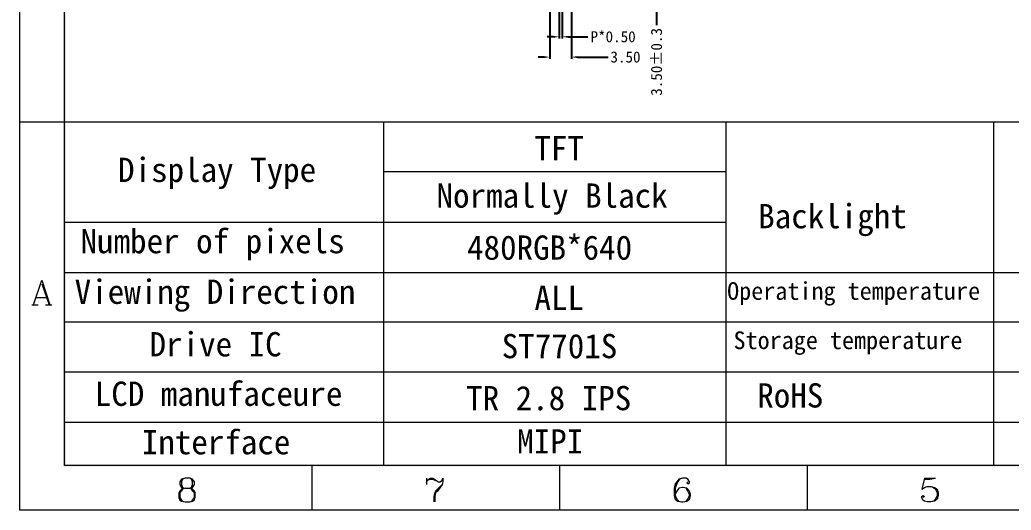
# Model space of a CAD drawing. Header units: millimetres. Extents: x -334 to 203, y -30 to 226.
# Drawn here: x -333.5 to -172.3, y -29.8 to 50 of the extents above; entities that cross this region are included whole.
import ezdxf

# ---------------------------------------------------------------- set-up
doc = ezdxf.new("R2010")
doc.units = ezdxf.units.MM
doc.layers.add('DIM', color=3, linetype='Continuous')
doc.styles.add('宋体', font='')
doc.styles.get('宋体').set_extended_font_data('SimSun')
doc.dimstyles.new('ISO-25$0', dxfattribs={"dimscale": 0.6, "dimtxt": 1.2, "dimasz": 1.6, "dimexe": 0.5, "dimexo": 0.5, "dimtad": 0, "dimzin": 1, "dimdsep": 46, "dimtxsty": 'Standard', "dimcen": 1.5, "dimadec": 0, "dimazin": 0, "dimtp": 1.2, "dimtm": 1.2, "dimtfac": 1, "dimtofl": 0, "dimtmove": 0, "dimatfit": 0, "dimfxl": 0.5, "dimtolj": 1, "dimarcsym": 0})

# ---------------------------------------------------------------- blocks, each defined once
blk = doc.blocks.new('*D248')
at = {"layer": 'Defpoints', "color": 0}
for p in [(-247.34, 58.96), (-243.84, 59.02), (-243.84, 43.97)]:
    blk.add_point(p, dxfattribs=at)
at = {"layer": 'DIM', "color": 0, "lineweight": -2}
for p, q in [((-247.34, 58.66), (-247.34, 43.67)), ((-243.84, 58.72), (-243.84, 43.67)), ((-248.3, 43.97), (-249.26, 43.97)), ((-242.88, 43.97), (-237.85, 43.97))]:
    blk.add_line(p, q, dxfattribs=at)
at = {"layer": 'DIM', "color": 0}
for points in [[(-248.3, 44.13), (-248.3, 43.81), (-247.34, 43.97)], [(-242.88, 44.13), (-242.88, 43.81), (-243.84, 43.97)]]:
    blk.add_solid(points, dxfattribs=at)
at = {"layer": 'DIM', "color": 0, "insert": (-235.05, 43.97), "char_height": 1.8, "attachment_point": 5, "style": '宋体'}
blk.add_mtext('\\A1;3.50', dxfattribs=at)
blk = doc.blocks.new('*D251')
at = {"layer": 'Defpoints', "color": 0}
for p in [(-245.84, 58.79), (-245.34, 58.79), (-245.34, 47.27)]:
    blk.add_point(p, dxfattribs=at)
at = {"layer": 'DIM', "color": 0, "lineweight": -2}
for p, q in [((-245.84, 58.49), (-245.84, 46.97)), ((-245.34, 58.49), (-245.34, 46.97)), ((-246.8, 47.27), (-247.76, 47.27)), ((-244.38, 47.27), (-241.18, 47.27))]:
    blk.add_line(p, q, dxfattribs=at)
at = {"layer": 'DIM', "color": 0}
for points in [[(-246.8, 47.43), (-246.8, 47.11), (-245.84, 47.27)], [(-244.38, 47.43), (-244.38, 47.11), (-245.34, 47.27)]]:
    blk.add_solid(points, dxfattribs=at)
at = {"layer": 'DIM', "color": 0, "insert": (-237.06, 47.27), "char_height": 1.8, "attachment_point": 5, "style": '宋体'}
blk.add_mtext('\\A1;P*0.50', dxfattribs=at)
blk = doc.blocks.new('*D252')
at = {"layer": 'Defpoints', "color": 0}
for p in [(-246.99, 62.16), (-230, 62.16), (-246.83, 58.66)]:
    blk.add_point(p, dxfattribs=at)
at = {"layer": 'DIM', "color": 0, "lineweight": -2}
for p, q in [((-230, 63.12), (-230, 64.08)), ((-246.69, 62.16), (-229.7, 62.16)), ((-246.53, 58.66), (-229.7, 58.66)), ((-230, 57.7), (-230, 49.17))]:
    blk.add_line(p, q, dxfattribs=at)
at = {"layer": 'DIM', "color": 0}
for points in [[(-230.16, 63.12), (-229.84, 63.12), (-230, 62.16)], [(-230.16, 57.7), (-229.84, 57.7), (-230, 58.66)]]:
    blk.add_solid(points, dxfattribs=at)
at = {"layer": 'DIM', "color": 0, "insert": (-230, 43.19), "char_height": 1.8, "attachment_point": 5, "rotation": 90, "style": '宋体'}
blk.add_mtext('\\A1;3.50%%P0.3', dxfattribs=at)

msp = doc.modelspace()

# ---------------------------------------------------------------- hatches: boundary and pattern name
h = msp.add_hatch(color=0)
h.dxf.hatch_style = 2
h.paths.add_polyline_path([(-326.1, 200.851), (-326.398, 201.148), (-326.1, 10.061)])
h = msp.add_hatch(color=0)
h.dxf.hatch_style = 2
h.paths.add_polyline_path([(-326.398, 201.148), (-326.1, 10.061), (-326.398, 10.061)])
h = msp.add_hatch(color=0)
h.dxf.hatch_style = 2
h.paths.add_polyline_path([(-326.1, 200.999), (-326.398, 200.999), (-326.1, -22.332)])
h = msp.add_hatch(color=0)
h.dxf.hatch_style = 2
h.paths.add_polyline_path([(-326.398, 200.999), (-326.1, -22.332), (-326.398, -22.629)])
h = msp.add_hatch(color=0)
h.dxf.hatch_style = 2
h.paths.add_polyline_path([(-326.1, -22.332), (-326.398, -22.629), (-4.255, -22.332)])
h = msp.add_hatch(color=0)
h.dxf.hatch_style = 2
h.paths.add_polyline_path([(-326.398, -22.629), (-4.255, -22.332), (-3.957, -22.629)])

# ---------------------------------------------------------------- linework, layer by layer
at = {"color": 0, "lineweight": 0}
msp.add_line((-218.67, 25.274), (-274.391, 25.274), dxfattribs=at)
for points in [[(-333.53, 208.28), (3.175, 208.28), (3.175, -29.761), (-333.53, -29.761)], [(-326.249, 200.999), (-4.106, 200.999), (-4.106, -22.48), (-326.249, -22.48)]]:
    msp.add_lwpolyline(points, close=True, dxfattribs=at)
for points in [[(-326.249, 33.39), (-333.53, 33.39)], [(-121.789, 33.39), (-326.249, 33.39)], [(-274.391, 33.39), (-274.391, -22.48)], [(-218.67, -22.48), (-218.67, 33.39)], [(-175.133, -22.48), (-175.133, 33.39)], [(-218.67, 17.045), (-326.249, 17.045)], [(-121.789, 8.872), (-326.249, 8.872)], [(-331.301, 3.672), (-329.964, 7.684), (-328.626, 3.672)], [(-329.964, 7.089), (-328.775, 3.672)], [(-330.855, 4.86), (-329.221, 4.86)], [(-331.598, 3.672), (-330.558, 3.672)], [(-329.369, 3.672), (-328.329, 3.672)], [(-121.789, 0.848), (-326.249, 0.848)], [(-121.789, -7.324), (-326.249, -7.324)], [(-121.789, -15.497), (-326.249, -15.497)], [(-285.981, -29.761), (-285.981, -22.48)], [(-245.713, -29.761), (-245.713, -22.48)], [(-205.445, -29.761), (-205.445, -22.48)], [(-306.635, -24.561), (-307.23, -24.709), (-307.527, -25.155), (-307.527, -25.601), (-307.23, -26.046), (-306.635, -26.195), (-305.892, -26.195), (-305.446, -26.046), (-305.149, -25.601), (-305.149, -25.155), (-305.446, -24.709), (-305.892, -24.561), (-306.635, -24.561), (-307.081, -24.709), (-307.23, -25.155), (-307.23, -25.601), (-307.081, -26.046), (-306.635, -26.195)], [(-305.892, -26.195), (-305.595, -26.046), (-305.446, -25.601), (-305.446, -25.155), (-305.595, -24.709), (-305.892, -24.561)], [(-267.407, -24.561), (-267.407, -25.601)], [(-267.407, -25.303), (-267.259, -24.858), (-266.813, -24.561), (-266.367, -24.561), (-265.476, -25.155), (-265.179, -25.155), (-264.881, -24.858), (-264.733, -24.561)], [(-267.259, -24.858), (-266.813, -24.709), (-266.367, -24.709), (-265.476, -25.155)], [(-264.881, -25.601), (-265.921, -26.641), (-266.07, -26.938), (-266.219, -27.532), (-266.219, -28.424)], [(-264.733, -24.561), (-264.733, -25.155), (-264.881, -25.601), (-265.624, -26.641), (-265.921, -26.938), (-266.07, -27.532), (-266.07, -28.424)], [(-224.911, -25.155), (-225.059, -25.303), (-224.911, -25.452), (-224.613, -25.303), (-224.613, -25.155), (-224.911, -24.709), (-225.208, -24.561), (-225.802, -24.561), (-226.397, -24.709), (-226.694, -25.155), (-226.991, -25.452), (-227.139, -26.195), (-227.139, -27.384), (-226.991, -27.978), (-226.545, -28.275), (-225.951, -28.424), (-225.654, -28.424), (-225.059, -28.275), (-224.613, -27.978), (-224.465, -27.384), (-224.465, -27.235), (-224.613, -26.641), (-225.059, -26.195), (-225.654, -26.046), (-225.802, -26.046), (-226.397, -26.195), (-226.694, -26.641), (-226.991, -27.235)], [(-225.802, -24.561), (-226.248, -24.709), (-226.545, -25.155), (-226.694, -25.452), (-226.991, -26.195), (-226.991, -27.384), (-226.694, -27.978), (-226.397, -28.275), (-225.951, -28.424)], [(-186.426, -24.561), (-186.872, -26.344), (-186.426, -26.046), (-185.98, -25.898), (-185.386, -25.898), (-184.791, -26.046), (-184.346, -26.344), (-184.197, -26.938), (-184.197, -27.384), (-184.346, -27.978), (-184.791, -28.275), (-185.386, -28.424), (-185.98, -28.424), (-186.426, -28.275), (-186.723, -28.127), (-186.872, -27.681), (-186.872, -27.532), (-186.723, -27.384), (-186.426, -27.532), (-186.723, -27.681)], [(-186.426, -24.561), (-184.643, -24.561)], [(-186.426, -24.709), (-185.534, -24.709), (-184.643, -24.561)], [(-306.635, -26.195), (-307.23, -26.344), (-307.527, -26.641), (-307.675, -26.938), (-307.675, -27.681), (-307.527, -28.127), (-307.23, -28.275), (-306.635, -28.424), (-305.892, -28.424), (-305.446, -28.275), (-305.149, -28.127), (-305.001, -27.681), (-305.001, -26.938), (-305.149, -26.641), (-305.446, -26.344), (-305.892, -26.195)], [(-306.635, -26.195), (-307.081, -26.344), (-307.23, -26.641), (-307.527, -26.938), (-307.527, -27.681), (-307.23, -28.127), (-307.081, -28.275), (-306.635, -28.424)], [(-305.892, -28.424), (-305.595, -28.275), (-305.446, -28.127), (-305.149, -27.681), (-305.149, -26.938), (-305.446, -26.641), (-305.595, -26.344), (-305.892, -26.195)], [(-225.654, -28.424), (-225.208, -28.275), (-224.911, -27.978), (-224.613, -27.384), (-224.613, -27.235), (-224.911, -26.641), (-225.208, -26.195), (-225.654, -26.046)], [(-185.386, -25.898), (-184.94, -26.046), (-184.643, -26.344), (-184.346, -26.938), (-184.346, -27.384), (-184.643, -27.978), (-184.94, -28.275), (-185.386, -28.424)]]:
    msp.add_lwpolyline(points, dxfattribs=at)

# ---------------------------------------------------------------- texts
at = {"color": 0, "attachment_point": 7}
for s, insert, char_height in [('{\\fSimSun|b0|i0|c0;TFT}', (-249.88, 27.156), 3.94657), ('{\\fSimSun|b0|i0|c0;Display Type}', (-317.56, 22.493), 3.94657), ('{\\fSimSun|b0|i0|c0|p2;Normally B\\fSimSun|b0|i0|c134|p2;lack}', (-265.771, 18.305), 3.94657), ('{\\fSimSun|b0|i0|c0;Backlight}', (-213.469, 14.816), 3.94657), ('{\\fSimSun|b0|i0|c0;Number of pixels}', (-323.656, 10.919), 3.94657), ('{\\fSimSun|b0|i0|c134|p2;480\\fSimSun|b0|i0|c0|p2;RGB*\\fSimSun|b0|i0|c134|p2;640}', (-260.809, 10.932), 3.94657), ('{\\fSimSun|b0|i0|c0;Viewing Direction}', (-324.615, 2.516), 3.94657), ('{\\fSimSun|b0|i0|c134|p2;ALL}', (-249.845, 2.83), 3.94657), ('{\\fSimSun|b0|i0|c0;Operating temperature}', (-218.521, 3.523), 2.87993), ('{\\fSimSun|b0|i0|c0;Drive IC}', (-312.438, -4.798), 3.94657), ('{\\fSimSun|b0|i0|c0|p2;ST77\\fSimSun|b0|i0|c134|p2;01S}', (-255.174, -5.097), 3.94657), ('{\\fSimSun|b0|i0|c0;Storage temperature}', (-217.481, -4.501), 2.87993), ('{\\fSimSun|b0|i0|c0;LCD manufaceure}', (-321.343, -12.855), 3.94657), ('{\\fSimSun|b0|i0|c134|p2;TR 2.8 IPS}', (-260.963, -13.562), 3.94657), ('{\\fSimSun|b0|i0|c0;RoHS}', (-213.618, -13.119), 3.94657), ('{\\fSimSun|b0|i0|c0;Interface}', (-313.7, -20.733), 3.94657), ('{\\fSimSun|b0|i0|c134|p2;MIPI}', (-252.67, -20.534), 3.94657)]:
    msp.add_mtext(s, dxfattribs=dict(at, insert=insert, char_height=char_height))

# ---------------------------------------------------------------- dimensions: what is measured, and where the dimension line sits
at = {"layer": 'DIM', "color": 6}
dim = msp.add_linear_dim(base=(-230.005, 62.156), p1=(-246.834, 58.656), p2=(-246.99, 62.156), angle=90, text='<>%%P0.3', dimstyle='ISO-25$0', override={"dimtxt": 3, "dimtxsty": '宋体', "dimcen": 6.128825}, dxfattribs=at)
dim.commit()
dim.dimension.update_dxf_attribs({"geometry": '*D252', "text_midpoint": (-230.005, 43.19), "dimtype": 160})
dim = msp.add_linear_dim(base=(-243.844, 43.969), p1=(-247.344, 58.956), p2=(-243.844, 59.021), dimstyle='ISO-25$0', override={"dimtxt": 3, "dimtxsty": '宋体', "dimcen": 6.128825}, dxfattribs=at)
dim.commit()
dim.dimension.update_dxf_attribs({"geometry": '*D248', "text_midpoint": (-235.051, 43.969), "dimtype": 160})
dim = msp.add_linear_dim(base=(-245.34, 47.27), p1=(-245.84, 58.789), p2=(-245.34, 58.789), text='P*<>', dimstyle='ISO-25$0', override={"dimtxt": 3, "dimtxsty": '宋体', "dimcen": 6.128825}, dxfattribs=at)
dim.commit()
dim.dimension.update_dxf_attribs({"geometry": '*D251', "text_midpoint": (-237.064, 47.27), "dimtype": 160})

doc.saveas('drawing.dxf')
